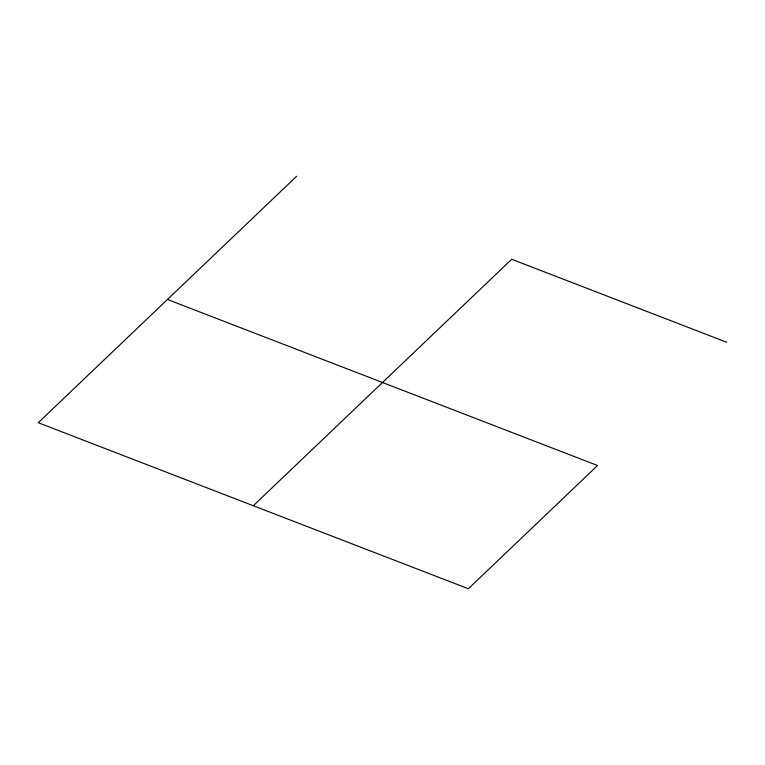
<?xml version="1.0" encoding="UTF-8"?>
<svg xmlns="http://www.w3.org/2000/svg" width="765" height="765" viewBox="0 0 765 765"><rect width="100%" height="100%" fill="white"/><g stroke="black" fill="none" stroke-linecap="round" stroke-linejoin="round"><path stroke-width="1.15" d="M296.638 176.256L38.25 422.72L468.362 588.744L597.551 465.512L167.449 299.488M253.301 505.732L511.699 259.268L726.75 342.28"/></g></svg>
